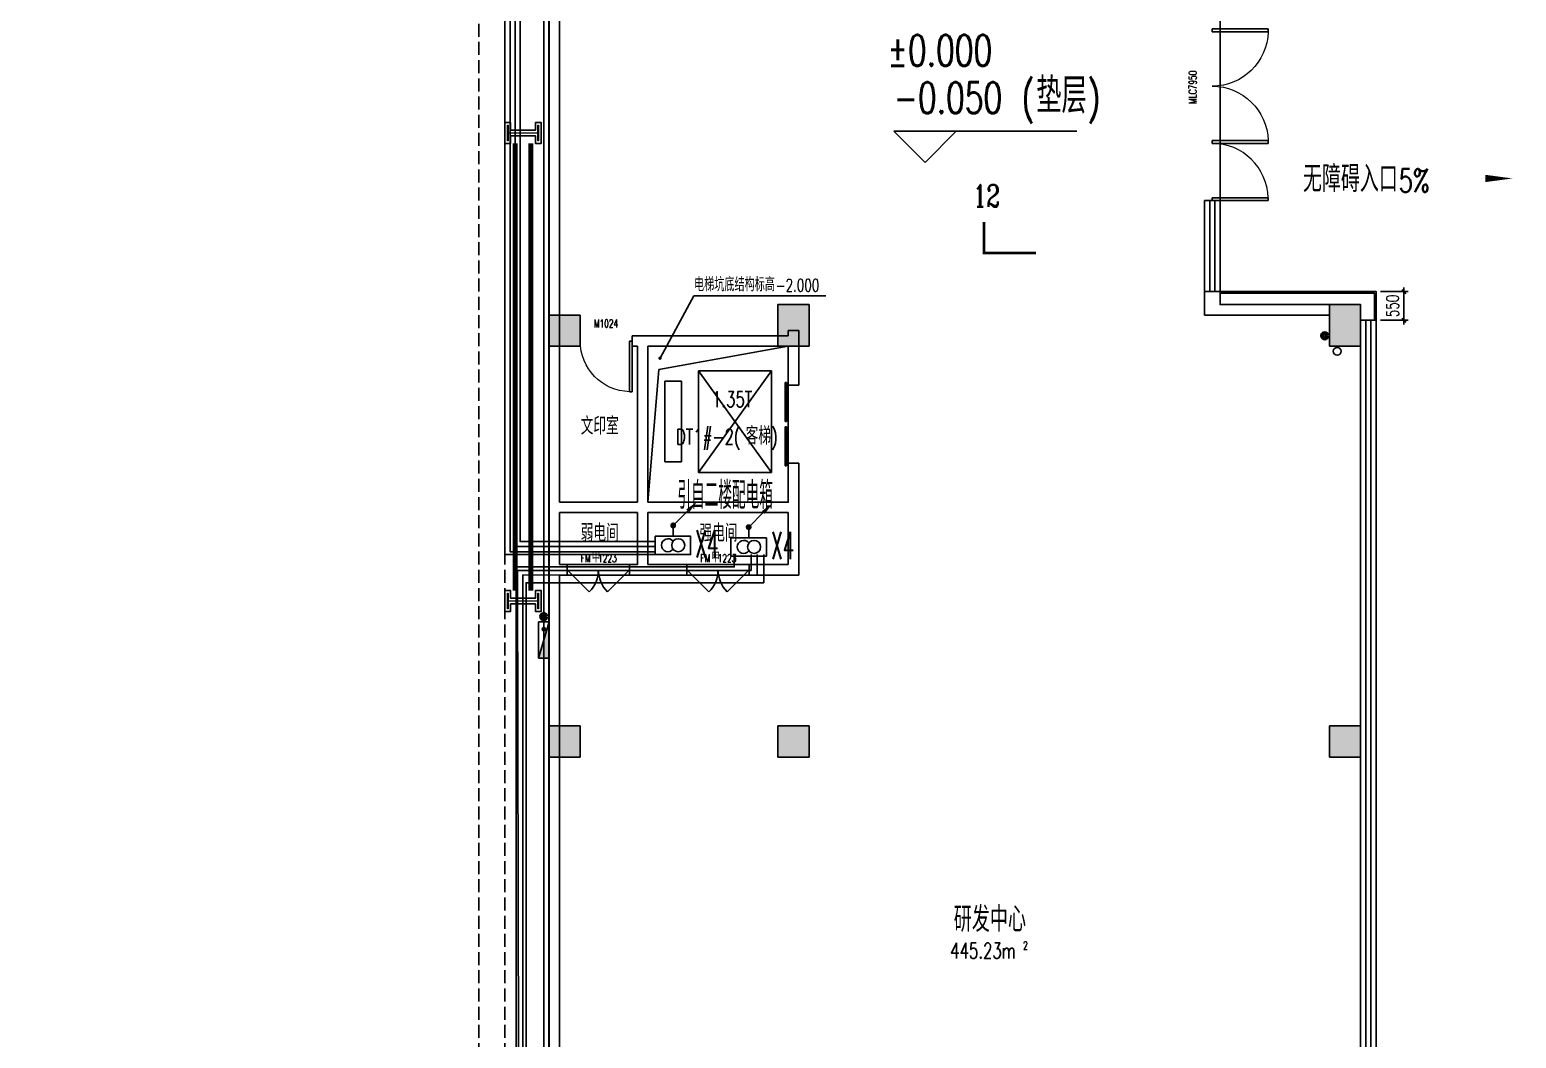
# Model space of a CAD drawing. Extents: x -474411 to 577939, y 0 to 1014176.
# Drawn here: x -153935 to -125362, y 760413 to 779806 of the extents above; entities that cross this region are included whole.
import ezdxf
from ezdxf.enums import TextEntityAlignment as Align

# ---------------------------------------------------------------- set-up
doc = ezdxf.new("R2010")
doc.units = 0
doc.header["$LTSCALE"] = 1000
doc.header["$MEASUREMENT"] = 0
doc.linetypes.add('CENTER', pattern=[2, 1.25, -0.25, 0.25, -0.25])
doc.linetypes.add('DASH', pattern=[0.35, 0.25, -0.1])
doc.layers.get('Defpoints').update_dxf_attribs({"color": 210})
for name, color, linetype, lineweight in [('.灯具', 3, 'Continuous', 25), ('LG-ZF消防', 1, 'Continuous', 60), ('S-col', 2, 'Continuous', 0), ('柱间支撑', 6, 'CENTER', 0)]:
    doc.layers.add(name, color=color, linetype=linetype, lineweight=lineweight)
for name, color, linetype in [('10平面$0$WINDOW', 4, 'Continuous'), ('10平面$0$WINDOW_TEXT', 7, 'Continuous'), ('A-AXIS-DP', 126, 'Continuous'), ('A-AXIS-SYMB', 3, 'Continuous'), ('A-CURTAIN', 134, 'Continuous'), ('A-DRAIN', 142, 'Continuous'), ('A-HATCH-2', 251, 'Continuous'), ('A-STAIR', 150, 'Continuous'), ('A-TEXT', 61, 'Continuous'), ('A-WINDOW', 140, 'Continuous'), ('A-防火门窗', 1, 'Continuous'), ('AS-COLN', 6, 'Continuous'), ('AS-WALL', 40, 'Continuous'), ('AS-结构边线层', 200, 'Continuous'), ('CURTWALL', 4, 'Continuous'), ('DIM_SYMB', 3, 'Continuous'), ('EQUIP-照明', 3, 'Continuous'), ('LWIRE', 4, 'Continuous'), ('PUB_HATCH', 8, 'Continuous'), ('PUB_TEXT', 7, 'Continuous'), ('SB_ZF消火栓', 10, 'Continuous'), ('WINDOW', 4, 'Continuous'), ('建-房间', 7, 'Continuous'), ('建-标高', 3, 'Continuous'), ('建-门窗编号', 7, 'Continuous'), ('照明-灯具', 3, 'Continuous'), ('配电', 8, 'Continuous')]:
    doc.layers.add(name, color=color, linetype=linetype)
doc.layers.add('A-加建区域', color=47, linetype='Continuous', plot=False)
doc.styles.add('10平面$0$_TCH_WINDOW', font='SIMPLEX', dxfattribs={"height": 3.5, "bigfont": 'GBCBIG'})
doc.styles.add('_TCH_DIM', font='SIMPLEX', dxfattribs={"bigfont": 'GBCBIG'})
doc.styles.add('_TCH_DIM_T3', font='SIMPLEX', dxfattribs={"width": 0.705882, "bigfont": 'GBCBIG'})
doc.styles.add('_TCH_LABEL', font='COMPLEX', dxfattribs={"bigfont": 'GBCBIG'})
doc.styles.add('_TEL_DIM', font='SIMPLEX', dxfattribs={"width": 0.8, "height": 3.5, "bigfont": 'HZTXT'})
doc.styles.add('A-AREA', font='SIMPLEX', dxfattribs={"bigfont": 'GBCBIG'})
doc.styles.add('A-STANDARD', font='SIMPLEX', dxfattribs={"bigfont": 'GBCBIG'})
doc.styles.add('A-WIN-LABEL', font='SIMPLEX', dxfattribs={"bigfont": 'GBCBIG'})
doc.styles.get("Standard").update_dxf_attribs({"font": 'gbenor.shx', "bigfont": 'gbcbig.shx'})
doc.dimstyles.new('_TCH_ARCH&&80', dxfattribs={"dimtxt": 238, "dimasz": 80, "dimexe": 80, "dimexo": 80, "dimgap": 101, "dimtad": 1, "dimdec": 0, "dimzin": 0, "dimdsep": 46, "dimtxsty": '_TCH_DIM_T3', "dimblk": 'ARCHTICK', "dimcen": 0.09, "dimclrt": 7, "dimazin": 2, "dimtfac": 1, "dimtdec": 0, "dimtix": 1, "dimtmove": 2, "dimatfit": 3, "dimfxl": 0, "dimtolj": 1, "dimtzin": 0, "dimarcsym": 0})

# ---------------------------------------------------------------- blocks, each defined once
blk = doc.blocks.new('43243')
at = {"layer": 'AS-结构边线层', "color": 8}
for points in [[(-189244, 741420), (-182304, 741420), (-182304, 741670), (-180204, 741670), (-180204, 741420), (-179464, 741420), (-179464, 741250), (-172744, 741250), (-172744, 741420), (-165804, 741420), (-165804, 741670), (-163704, 741670), (-163704, 741420), (-162964, 741420), (-162964, 741250), (-156244, 741250), (-156244, 741420), (-149304, 741420), (-149304, 741670), (-147204, 741670), (-147204, 741420), (-144054, 741420), (-144054, 832220)], [(-143954, 832220), (-143954, 741420), (-143154, 741420), (-143154, 741720), (-140454, 741720), (-140454, 741420), (-128354, 741420), (-128354, 741420), (-128354, 741820), (-128054, 741820), (-128054, 774220), (-128354, 774220), (-128354, 774520), (-131054, 774520), (-131054, 782920), (-128354, 782920), (-128354, 783220), (-128054, 783220), (-128054, 818320)], [(-142054, 770720), (-141840, 773270), (-139354, 773720)]]:
    blk.add_lwpolyline(points, dxfattribs=at)
blk.add_lwpolyline([(-142054, 770720), (-139354, 770720), (-139354, 773720), (-142054, 773720)], close=True, dxfattribs=at)
blk = doc.blocks.new('w4234324')
at = {"layer": 'A-HATCH-2', "color": 8}
for points in [[(-144804, 777620), (-144804, 778020), (-144692, 778020), (-144692, 777874), (-144216, 777874), (-144216, 778020), (-144104, 778020), (-144104, 777620), (-144216, 777620), (-144216, 777766), (-144692, 777766), (-144692, 777620)], [(-144804, 768620), (-144804, 769020), (-144692, 769020), (-144692, 768874), (-144216, 768874), (-144216, 769020), (-144104, 769020), (-144104, 768620), (-144216, 768620), (-144216, 768766), (-144692, 768766), (-144692, 768620)]]:
    blk.add_lwpolyline(points, close=True, dxfattribs=at)
at = {"layer": 'S-col', "color": 8}
for points in [[(-144754, 777670), (-144754, 777970), (-144742, 777970), (-144742, 777824), (-144166, 777824), (-144166, 777970), (-144154, 777970), (-144154, 777670), (-144166, 777670), (-144166, 777816), (-144742, 777816), (-144742, 777670)], [(-144754, 768670), (-144754, 768970), (-144742, 768970), (-144742, 768824), (-144166, 768824), (-144166, 768970), (-144154, 768970), (-144154, 768670), (-144166, 768670), (-144166, 768816), (-144742, 768816), (-144742, 768670)]]:
    blk.add_lwpolyline(points, close=True, dxfattribs=at)
blk = doc.blocks.new('234243242332')
at = {"layer": 'SB_ZF消火栓'}
blk.add_hatch(color=8, dxfattribs=at).paths.add_polyline_path([(-143954, 768420), (-143954, 767720), (-144154, 767720)])
at = {"layer": 'LG-ZF消防', "color": 8, "linetype": 'Continuous'}
for centre in [(-129043, 773920), (-144054, 768520)]:
    blk.add_circle(centre, 50, dxfattribs=at)
at = {"layer": 'SB_ZF消火栓', "color": 8}
for p, q in [((-144154, 767720), (-144154, 768420)), ((-144154, 768420), (-143954, 768420)), ((-144154, 767720), (-143954, 768420)), ((-143954, 768420), (-143954, 767720)), ((-144154, 767720), (-143954, 767720))]:
    blk.add_line(p, q, dxfattribs=at)
blk.add_circle((-144054, 768280), 32.5, dxfattribs=at)
blk = doc.blocks.new('3213121')
at = {"layer": 'A-DRAIN', "color": 3}
blk.add_circle((371196, 773622), 75, dxfattribs=at)
blk = doc.blocks.new('w4324323333')
at = {"layer": 'AS-COLN', "color": 8}
for p, q in [((-138954, 774520), (-139554, 774520)), ((-139554, 774520), (-139554, 773720)), ((-138954, 773720), (-138954, 774520)), ((-128354, 774520), (-128954, 774520)), ((-128954, 774520), (-128954, 773720)), ((-128354, 773720), (-128354, 774520)), ((-143354, 774320), (-143954, 774320)), ((-143954, 774320), (-143954, 773720)), ((-143354, 773720), (-143354, 774320)), ((-143954, 773720), (-143354, 773720)), ((-139554, 773720), (-138954, 773720)), ((-128954, 773720), (-128354, 773720)), ((-143354, 766420), (-143954, 766420)), ((-143954, 766420), (-143954, 765820)), ((-143354, 765820), (-143354, 766420)), ((-138954, 766420), (-139554, 766420)), ((-139554, 766420), (-139554, 765820)), ((-138954, 765820), (-138954, 766420)), ((-128354, 766420), (-128954, 766420)), ((-128954, 766420), (-128954, 765820)), ((-128354, 765820), (-128354, 766420)), ((-143954, 765820), (-143354, 765820)), ((-139554, 765820), (-138954, 765820)), ((-128954, 765820), (-128354, 765820))]:
    blk.add_line(p, q, dxfattribs=at)
blk = doc.blocks.new('_ArchTick')
at = {"color": 0, "linetype": 'ByBlock', "const_width": 0.4}
blk.add_lwpolyline([(-0.5, -0.5), (0.5, 0.5)], dxfattribs=at)
blk = doc.blocks.new('*D994')
at = {"layer": 'A-AXIS-DP', "color": 0, "lineweight": -2}
for p, q in [((-127974, 774770), (-127440, 774770)), ((-127520, 774770), (-127520, 774850)), ((-127520, 774220), (-127520, 774770)), ((-127974, 774220), (-127440, 774220)), ((-127520, 774220), (-127520, 774140))]:
    blk.add_line(p, q, dxfattribs=at)
at = {"layer": 'Defpoints', "color": 0}
for p in [(-128054, 774770), (-127520, 774770), (-128054, 774220)]:
    blk.add_point(p, dxfattribs=at)
at = {"layer": 'A-AXIS-DP', "color": 0, "lineweight": -2, "xscale": 80, "yscale": 80, "zscale": 80}
for p, rotation in [((-127520, 774770), 270), ((-127520, 774220), 90)]:
    blk.add_blockref('_ArchTick', p, dxfattribs=dict(at, rotation=rotation))
at = {"layer": 'A-AXIS-DP', "color": 7, "insert": (-127740, 774495), "char_height": 238, "attachment_point": 5, "rotation": 90, "style": '_TCH_DIM_T3'}
blk.add_mtext('\\A1;550', dxfattribs=at)
blk = doc.blocks.new('$DorLib2D$00000001')
at = {"color": 8}
for p, q in [((0.45, 0.975), (0.5, 0.975)), ((0.45, 0), (0.45, 0.975)), ((0.5, 0), (0.5, 0.975)), ((0.5, 0), (0.45, 0))]:
    blk.add_line(p, q, dxfattribs=at)
at = {"color": 8, "lineweight": 13}
blk.add_arc((0.475, 0), 0.975, 91.4693, 180, dxfattribs=at)
blk = doc.blocks.new('10平面$0$$DorLib2D$00000002')
at = {"color": 8}
for p, q in [((-0.5, 0), (-0.5, 0.4875)), ((-0.475, 0.4875), (-0.5, 0.4875)), ((-0.475, 0), (-0.475, 0.4875)), ((0.475, 0), (0.475, 0.4875)), ((0.475, 0.4875), (0.5, 0.4875)), ((0.5, 0), (0.5, 0.4875)), ((-0.5, 0), (-0.475, 0)), ((0.5, 0), (0.475, 0))]:
    blk.add_line(p, q, dxfattribs=at)
at = {"color": 8, "lineweight": 13}
for centre, start, end in [((-0.4875, 0), 0, 88.53072), ((0.4875, 0), 91.46928, 180)]:
    blk.add_arc(centre, 0.4875, start, end, dxfattribs=at)
blk = doc.blocks.new('$DORLIB2D$00000127')
at = {"color": 0}
for points in [[(-0.533, 0.795), (-0.533, 0.69)], [(-0.033, 0.795), (-0.533, 0.795)], [(-0.033, 0.795), (-0.033, 0.69)], [(0.533, 0.795), (0.033, 0.795)], [(0.033, 0.795), (0.033, 0.69)], [(0.533, 0.795), (0.533, 0.69)], [(-0.033, 0.69), (-0.533, 0.69)], [(0.533, 0.69), (0.033, 0.69)], [(0.5, 0.5), (-0.5, 0.5)]]:
    blk.add_lwpolyline(points, dxfattribs=at)
blk = doc.blocks.new('$DorLib2D$00000116')
at = {"color": 0}
for p, q in [((-0.5, 0), (-0.146, 0.354)), ((0.5, 0), (0.146, 0.354))]:
    blk.add_line(p, q, dxfattribs=at)
for centre, start, end in [((-0.5, 0), 0, 45), ((0.5, 0), 135, 180)]:
    blk.add_arc(centre, 0.5, start, end, dxfattribs=at)
blk = doc.blocks.new('KG')
at = {"layer": '配电', "color": 1}
blk.add_lwpolyline([(1622009, 928567), (1622734, 928567), (1622734, 928193), (1622009, 928193)], close=True, dxfattribs=at)
blk.add_circle((1622481, 928385), 133, dxfattribs=at)
blk.add_arc((1622271, 928385), 133, 38.2136, 321.7864, dxfattribs=at)
blk = doc.blocks.new('$equip_U$00000085(LAPTOP-0UNQ9FSO)')
at = {"linetype": 'DASH', "xscale": 0.001885714285714286, "yscale": 0.001885714285714286, "zscale": 0.001885714285714286}
blk.add_blockref('KG', (-3058.645, -1750.307), dxfattribs=at)
at = {"color": 7, "style": '_TEL_DIM', "flags": 1}
for tag in ['A', 'REMARK']:
    blk.add_attdef(tag, text='', height=0.00002, dxfattribs=at).set_placement((0, 0), align=Align.MIDDLE_CENTER)
blk = doc.blocks.new('$TelecSys$00000079')
for p, q in [((0.7, 0.7), (0, 0)), ((0.104, 0.104), (0.104, 0.104)), ((-0.104, -0.104), (-0.104, -0.104))]:
    blk.add_line(p, q)
at = {"const_width": 0.142}
blk.add_lwpolyline([(-0.071, 0, 1), (0.071, 0, 1)], format="xyb", close=True, dxfattribs=at)
blk.add_solid([(0.63, 0.77), (0.77, 0.63), (1.15, 1.15)])
at = {"width": 0.8, "flags": 9}
blk.add_attdef('A', (0, 0), '', height=0.00002, dxfattribs=at)

msp = doc.modelspace()

# ---------------------------------------------------------------- hatches: boundary and pattern name
at = {"layer": 'PUB_HATCH'}
for points in [[(-139554.2, 773720), (-138954.2, 773720), (-138954.2, 774520), (-139554.2, 774520)], [(-128954.2, 773720), (-128354.2, 773720), (-128354.2, 774520), (-128954.2, 774520)], [(-143954.2, 773720), (-143354.2, 773720), (-143354.2, 774320), (-143954.2, 774320)], [(-143954.2, 765820), (-143354.2, 765820), (-143354.2, 766420), (-143954.2, 766420)], [(-139554.2, 765820), (-138954.2, 765820), (-138954.2, 766420), (-139554.2, 766420)], [(-128954.2, 765820), (-128354.2, 765820), (-128354.2, 766420), (-128954.2, 766420)]]:
    msp.add_hatch(color=8, dxfattribs=at).paths.add_polyline_path(points)

# ---------------------------------------------------------------- linework, layer by layer
at = {"layer": '10平面$0$WINDOW', "color": 8}
msp.add_line((-131054.2, 779820), (-131054.2, 777620), dxfattribs=at)
at = {"layer": 'A-AXIS-SYMB', "color": 8}
for p, q in [((-141820, 773490), (-141170, 774690)), ((-141170, 774690), (-138630, 774690))]:
    msp.add_line(p, q, dxfattribs=at)
msp.add_lwpolyline([(-126891.9, 776945.8, 0, 0, 0), (-125431.9, 776945.8, 0, 140, 0), (-125956.9, 776945.8, 0, 0, 0)], format="xyseb", dxfattribs=at)
at = {"layer": 'A-AXIS-SYMB', "color": 8, "const_width": 32}
msp.add_lwpolyline([(-141827.6, 773475.9, 1), (-141812.4, 773504.1, 1)], format="xyb", close=True, dxfattribs=at)
at = {"layer": 'A-CURTAIN', "color": 8}
for points in [[(-128054.2, 774220), (-128054.2, 774770), (-131054.2, 774770)], [(-128084.2, 774220), (-128084.2, 774740), (-131054.2, 774740)]]:
    msp.add_lwpolyline(points, dxfattribs=at)
at = {"layer": 'A-HATCH-2', "color": 8, "linetype": 'DASH'}
for p, q in [((-145304.2, 741520), (-145304.2, 822870)), ((-144804.2, 741520), (-144804.2, 822870))]:
    msp.add_line(p, q, dxfattribs=at)
at = {"layer": 'A-STAIR', "color": 8}
for p, q in [((-141079.2, 773245), (-139679.2, 773245)), ((-141079.2, 771295), (-141079.2, 773245)), ((-141079.2, 773245), (-139679.2, 771295)), ((-139679.2, 773245), (-141079.2, 771295)), ((-139679.2, 773245), (-139679.2, 771295)), ((-141729.2, 773045), (-141404.2, 773045)), ((-141729.2, 771495), (-141729.2, 773045)), ((-141404.2, 773045), (-141404.2, 771495)), ((-141404.2, 771495), (-141729.2, 771495)), ((-139679.2, 771295), (-141079.2, 771295))]:
    msp.add_line(p, q, dxfattribs=at)
at = {"layer": 'A-防火门窗', "color": 8}
for p, q in [((-143604.2, 769520), (-142404.2, 769520)), ((-141304.2, 769520), (-140104.2, 769520)), ((-143604.2, 769320), (-142404.2, 769320)), ((-141304.2, 769320), (-140104.2, 769320))]:
    msp.add_line(p, q, dxfattribs=at)
at = {"layer": 'AS-WALL', "color": 8}
for p, q in [((-143954.2, 806220), (-143954.2, 770620)), ((-143754.2, 770720), (-143754.2, 806220)), ((-131054.2, 774770), (-131354.2, 774770)), ((-131354.2, 774770), (-131354.2, 774320)), ((-131054.2, 774520), (-131054.2, 774770)), ((-131054.2, 774520), (-128954.2, 774520)), ((-128954.2, 774520), (-128954.2, 774320)), ((-131354.2, 774320), (-128954.2, 774320)), ((-143354.2, 773720), (-143354.2, 773920)), ((-142154.2, 773920), (-142354.2, 773920)), ((-142354.2, 773920), (-142354.2, 773720)), ((-142154.2, 773920), (-139354.2, 773920)), ((-139354.2, 774020), (-139354.2, 773920)), ((-139154.2, 774020), (-139354.2, 774020)), ((-139154.2, 774020), (-139154.2, 773820)), ((-139154.2, 772970), (-139154.2, 773820)), ((-142354.2, 773720), (-142254.2, 773720)), ((-142254.2, 773720), (-142254.2, 770720)), ((-142054.2, 773720), (-139354.2, 773720)), ((-142054.2, 773720), (-142054.2, 770720)), ((-139354.2, 773720), (-139354.2, 772970)), ((-139354.2, 772970), (-139154.2, 772970)), ((-139154.2, 771470), (-139354.2, 771470)), ((-139354.2, 771470), (-139354.2, 770720)), ((-139154.2, 770620), (-139154.2, 771470)), ((-143954.2, 770620), (-143954.2, 769420)), ((-143754.2, 770720), (-142254.2, 770720)), ((-142054.2, 770720), (-139354.2, 770720)), ((-139154.2, 770620), (-139154.2, 769320)), ((-143754.2, 770520), (-142254.2, 770520)), ((-143754.2, 770520), (-143754.2, 769520)), ((-142254.2, 770520), (-142254.2, 769520)), ((-142054.2, 770520), (-139354.2, 770520)), ((-142054.2, 770520), (-142054.2, 769520)), ((-139354.2, 770520), (-139354.2, 769520)), ((-143604.2, 769520), (-143754.2, 769520)), ((-143604.2, 769320), (-143604.2, 769520)), ((-142254.2, 769520), (-142404.2, 769520)), ((-142404.2, 769520), (-142404.2, 769320)), ((-141304.2, 769520), (-142054.2, 769520)), ((-141304.2, 769320), (-141304.2, 769520)), ((-139354.2, 769520), (-140104.2, 769520)), ((-140104.2, 769520), (-140104.2, 769320)), ((-143954.2, 769420), (-143954.2, 754470)), ((-143754.2, 754470), (-143754.2, 769320)), ((-143754.2, 769320), (-143604.2, 769320)), ((-142404.2, 769320), (-142154.2, 769320)), ((-142154.2, 769320), (-141304.2, 769320)), ((-140104.2, 769320), (-139154.2, 769320))]:
    msp.add_line(p, q, dxfattribs=at)
at = {"layer": 'CURTWALL', "color": 8}
for p, q in [((-128354.2, 774220), (-128354.2, 741820)), ((-128054.2, 774220), (-128354.2, 774220)), ((-128254.2, 774220), (-128254.2, 741820)), ((-128154.2, 774220), (-128154.2, 741820)), ((-128054.2, 774220), (-128054.2, 741820))]:
    msp.add_line(p, q, dxfattribs=at)
at = {"layer": 'DIM_SYMB', "color": 8, "const_width": 50}
msp.add_lwpolyline([(-135595, 776111.4), (-135595, 775511.4), (-134595, 775511.4)], dxfattribs=at)
at = {"layer": 'WINDOW', "color": 8}
for p, q in [((-131054.2, 777620), (-131054.2, 776520)), ((-131054.2, 776520), (-131354.2, 776520)), ((-131354.2, 776520), (-131354.2, 774770)), ((-131254.2, 776520), (-131254.2, 774770)), ((-131154.2, 776520), (-131154.2, 774770)), ((-131054.2, 776520), (-131054.2, 774770))]:
    msp.add_line(p, q, dxfattribs=at)
at = {"layer": '建-标高', "color": 8}
for p, q in [((-136726.4, 777255), (-137326.4, 777855)), ((-137326.4, 777855), (-133806.4, 777855)), ((-136726.4, 777255), (-136126.4, 777855))]:
    msp.add_line(p, q, dxfattribs=at)
at = {"layer": '柱间支撑', "color": 8, "const_width": 100}
for points in [[(-144604.2, 777620), (-144604.2, 769020)], [(-144304.2, 777620), (-144304.2, 769020)]]:
    msp.add_lwpolyline(points, dxfattribs=at)
at = {"layer": '照明-灯具', "color": 1, "ltscale": 500}
for p, q in [((-141566.9, 770064.9), (-141566.9, 770274.2)), ((-140115.5, 770032.5), (-140115.5, 770241.7))]:
    msp.add_line(p, q, dxfattribs=at)
at = {"layer": '照明-灯具', "color": 6, "ltscale": 500}
msp.add_line((-140069.6, 769712.9), (-140069.6, 769408.5), dxfattribs=at)
for points in [[(-141914.9, 769712.9), (-144804.2, 769712.9), (-144804.2, 831920), (-231004, 831893.5)], [(-141914.9, 769766.8), (-144700.9, 769766.8), (-144700.9, 832020), (-230961.5, 832024.5)], [(-141914.9, 769869), (-144604.2, 769869), (-144604.2, 832020), (-128054.2, 832020)], [(-141914.9, 769964.1), (-144510.5, 769964.1), (-144510.5, 831947.2), (-128054.2, 831947.2)], [(-140392.9, 769712.9), (-140392.9, 769477.8), (-144587.9, 769477.8), (-144587.9, 741420), (-252134.2, 741420), (-252134.2, 741120)], [(-128084.2, 741420), (-128084.2, 741420), (-144459, 741420), (-144459, 769320), (-139955.3, 769323.6), (-139955.3, 769716.4)], [(-127960, 741487), (-127960, 741487), (-144394.8, 741550.1), (-144394.8, 769173.2), (-139825, 769173.2), (-139825, 769712.9)], [(-140069.6, 769408.5), (-144562.4, 769408.5), (-144501.5, 741325.3), (-251965.4, 741325.3), (-251963.4, 741120)]]:
    msp.add_lwpolyline(points, dxfattribs=at)

# ---------------------------------------------------------------- block references
at = {"layer": '10平面$0$WINDOW', "color": 8}
ref = msp.add_blockref('10平面$0$$DorLib2D$00000002', (-131204.2, 778720), dxfattribs=dict(at, xscale=-2200, yscale=2200, zscale=300, rotation=270.0000000014833))
ref.add_attrib('A', 'MLC7950', (-131505.6, 778380), dxfattribs={"layer": '10平面$0$WINDOW_TEXT', "ltscale": 500, "height": 148.75, "rotation": 90, "style": '10平面$0$_TCH_WINDOW', "width": 0.705882})
at = {"layer": 'A-WINDOW', "color": 8}
for name in ['43243', 'w4234324']:
    msp.add_blockref(name, (0, 0), dxfattribs=at)
ref = msp.add_blockref('$DorLib2D$00000001', (-142854.2, 773820), dxfattribs=dict(at, xscale=1000, yscale=-1000, zscale=199.9999999999999, rotation=359.9999999901672))
ref.add_attrib('A', 'M1024', (-143091.7, 774083.1), dxfattribs={"layer": '建-门窗编号', "ltscale": 500, "height": 148.75, "style": 'A-WIN-LABEL', "width": 0.705882})
at = {"layer": 'A-加建区域', "color": 8}
msp.add_blockref('3213121', (-500000, 0), dxfattribs=at)
at = {"layer": 'A-防火门窗', "color": 8, "xscale": 1200, "yscale": -1200, "zscale": 199.9999999999999}
for p, rotation in [((-143004.2, 769420), 359.9999999991917), ((-140704.2, 769420), 359.9999999991927)]:
    msp.add_blockref('$DorLib2D$00000116', p, dxfattribs=dict(at, rotation=rotation))
at = {"layer": 'AS-COLN', "color": 8}
msp.add_blockref('w4324323333', (0, 0), dxfattribs=at)
at = {"layer": 'EQUIP-照明', "color": 1, "ltscale": 500, "xscale": 500, "yscale": 500, "zscale": 500}
for p in [(-141914.9, 769712.9), (-140457.4, 769680.4)]:
    msp.add_blockref('$equip_U$00000085(LAPTOP-0UNQ9FSO)', p, dxfattribs=at)
at = {"layer": 'LWIRE', "color": 1, "ltscale": 500, "xscale": 400, "yscale": 400, "zscale": 400}
for p in [(-141566.9, 770274.2), (-140115.5, 770241.7)]:
    msp.add_blockref('$TelecSys$00000079', p, dxfattribs=at)
at = {"layer": 'SB_ZF消火栓', "color": 8, "linetype": 'Continuous'}
msp.add_blockref('234243242332', (0, 0), dxfattribs=at)
at = {"layer": 'WINDOW', "color": 8}
for name, p, xscale, yscale, zscale, rotation in [('$DorLib2D$00000001', (-131204.2, 777070), 1100, 1100, 1100, 270.0000000014833), ('$DORLIB2D$00000127', (-139254.2, 772220), 1500, -199.9999999999999, 1500, 269.9999999583889)]:
    msp.add_blockref(name, p, dxfattribs=dict(at, xscale=xscale, yscale=yscale, zscale=zscale, rotation=rotation))

# ---------------------------------------------------------------- texts
at = {"layer": '.灯具', "color": 7, "linetype": 'ByBlock', "style": '_TEL_DIM', "width": 0.5}
for s, p in [('引自二楼配电箱', (-141486.5, 770591.5)), ('X4', (-141145.4, 769658.9)), ('X4', (-139687.9, 769626.5))]:
    msp.add_text(s, height=525, rotation=0.00525, dxfattribs=at).set_placement(p)
at = {"layer": 'A-TEXT', "color": 8, "style": 'A-STANDARD', "width": 0.705882}
for s, p in [('1.35T', (-140820, 772550)), ('DT1#-2(', (-141514.5, 771829.7)), (')', (-139683, 771829.7))]:
    msp.add_text(s, height=297.5, dxfattribs=at).set_placement(p)
at = {"layer": 'A-TEXT', "color": 8, "style": 'A-STANDARD'}
for s, p in [('文印室', (-143343.4, 772020)), ('客梯', (-140174.5, 771829.7))]:
    msp.add_text(s, height=337.59, dxfattribs=at).set_placement(p)
at = {"layer": 'A-防火门窗', "color": 8, "style": 'A-STANDARD'}
for s, p in [('弱电间', (-143343.4, 769960)), ('强电间', (-141059.2, 769960))]:
    msp.add_text(s, height=337.59, dxfattribs=at).set_placement(p)
at = {"layer": 'PUB_TEXT', "color": 8, "width": 0.705882}
for s, height, style, p in [('%%P0.000', 595, 'A-STANDARD', (-137450, 779110)), ('(', 595, 'A-STANDARD', (-134870, 778200)), (')', 595, 'A-STANDARD', (-133607, 778200)), ('-0.050', 595, 'A-STANDARD', (-137330, 778200)), ('5%', 446.25, '_TCH_DIM', (-127619.4, 776683.3)), ('12', 425, '_TCH_LABEL', (-135802.1, 776398.9)), ('-2.000', 238, '_TCH_DIM', (-139594, 774774))]:
    msp.add_text(s, height=height, dxfattribs=dict(at, style=style)).set_placement(p)
at = {"layer": 'PUB_TEXT', "color": 8}
for s, height, style, p in [('垫层', 675.18, 'A-STANDARD', (-134590, 778200)), ('无障碍入口', 506.38, '_TCH_DIM', (-129462.5, 776683.3)), ('电梯坑底结构标高', 270.07, '_TCH_DIM', (-141166.8, 774774))]:
    msp.add_text(s, height=height, dxfattribs=dict(at, style=style)).set_placement(p)
at = {"layer": '建-房间', "color": 8, "style": 'A-AREA'}
msp.add_text('研发中心', height=482.27, dxfattribs=at).set_placement((-136173.9, 762460))
at = {"layer": '建-房间', "color": 8, "style": 'A-AREA', "width": 0.705882}
for s, height, p in [('445.23m', 297.5, (-136241.4, 761948.1)), ('2', 148.8, (-134841.4, 762123.1))]:
    msp.add_text(s, height=height, dxfattribs=at).set_placement(p)
at = {"layer": '建-门窗编号', "color": 8, "style": 'A-WIN-LABEL', "width": 0.705882}
for s, p in [('FM', (-143345.6, 769570)), ('1223', (-143012.7, 769570)), ('FM', (-141045.6, 769570)), ('1223', (-140712.7, 769570))]:
    msp.add_text(s, height=148.75, dxfattribs=at).set_placement(p)
at = {"layer": '建-门窗编号', "color": 8, "style": 'A-WIN-LABEL'}
for p in [(-143135.6, 769570), (-140835.6, 769570)]:
    msp.add_text('甲', height=168.8, dxfattribs=at).set_placement(p)

# ---------------------------------------------------------------- dimensions: what is measured, and where the dimension line sits
at = {"layer": 'A-AXIS-DP', "color": 8}
dim = msp.add_aligned_dim(p1=(-128054.2, 774220), p2=(-128054.2, 774770), distance=-534.2, dimstyle='_TCH_ARCH&&80', dxfattribs=at)
dim.commit()
dim.dimension.update_dxf_attribs({"geometry": '*D994', "text_midpoint": (-127740, 774495)})

doc.saveas('drawing.dxf')
